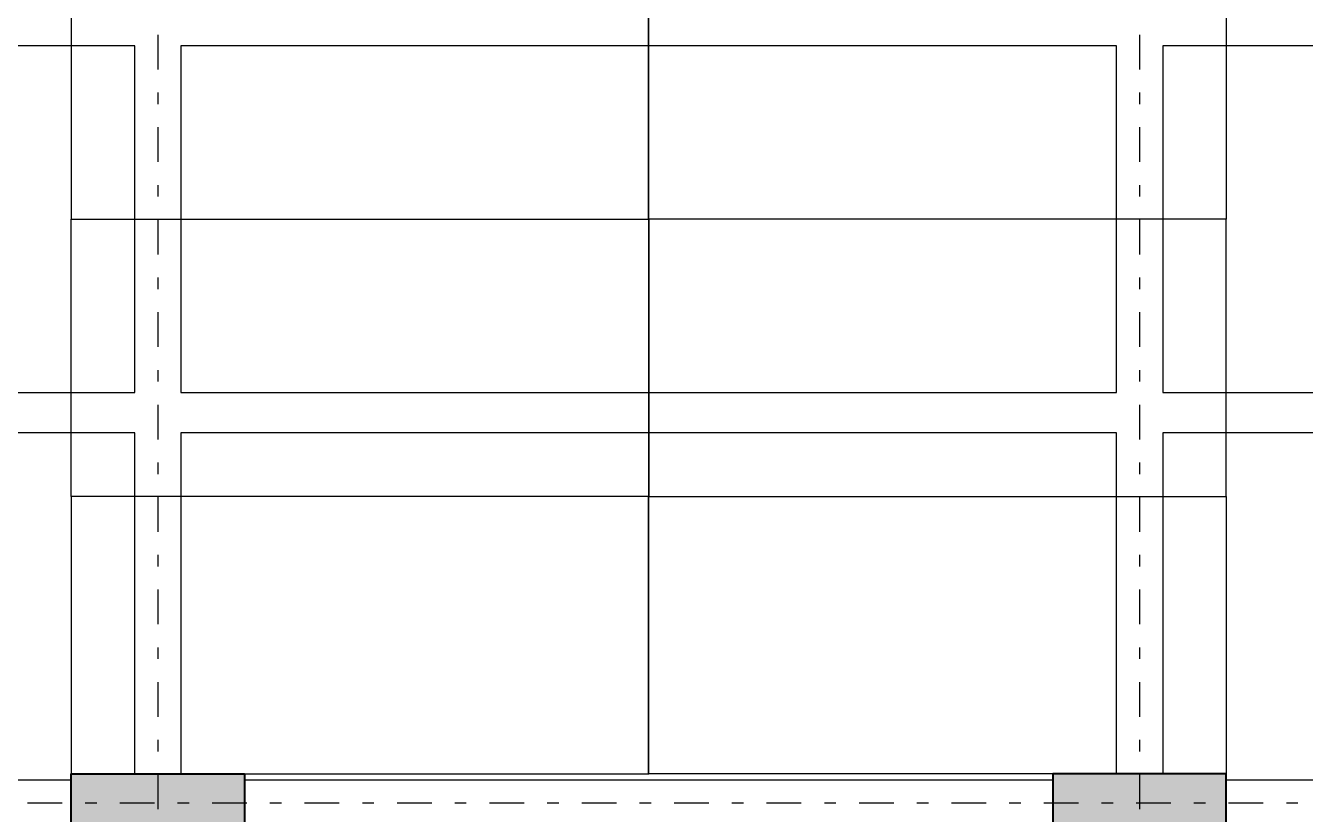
# Model space of a CAD drawing. Header units: millimetres. Extents: x 3781 to 4924, y 1639 to 1721.
# Drawn here: x 4018.93 to 4030.01, y 1676.1 to 1682.93 of the extents above; entities that cross this region are included whole.
import ezdxf

# ---------------------------------------------------------------- set-up
doc = ezdxf.new("R2010")
doc.units = ezdxf.units.MM
for name, pattern in [('CENTER', [0.7, 0.3, -0.2, 0, -0.2]), ('HIDDEN2', [0.1875, 0.125, -0.0625]), ('LLUVIAS', [10, 4, -2, 4])]:
    doc.linetypes.add(name, pattern=pattern)
for name, color, linetype in [('-parquead', 2, 'Continuous'), ('AS_GL DETECCION_PISO 2', 7, 'Continuous'), ('E-P. MACIZA1', 2, 'HIDDEN2'), ('EJE-ESTRUCTURA', 1, 'CENTER'), ('HACHTCOLUMNA', 250, 'Continuous')]:
    doc.layers.add(name, color=color, linetype=linetype)
doc.layers.add('Estructura', color=6, linetype='Continuous', lineweight=40)

# ---------------------------------------------------------------- blocks, each defined once
blk = doc.blocks.new('estructura etapa 3')
at = {"layer": 'HACHTCOLUMNA'}
h = blk.add_hatch(color=256, dxfattribs=at)
h.paths.add_polyline_path([(-91.651, -6658.124), (-91.651, -6657.624), (-92.35, -6657.624), (-92.35, -6658.124)])
h.paths.add_polyline_path([(-49.354, -6658.124), (-49.354, -6657.624), (-50.055, -6657.624), (-50.055, -6658.124)])
h.paths.add_polyline_path([(-56.053, -6658.124), (-56.053, -6657.624), (-56.753, -6657.624), (-56.753, -6658.124)])
h.paths.add_polyline_path([(-76.45, -6659.124), (-76.95, -6659.124), (-76.95, -6657.624), (-76.45, -6657.624)])
h.paths.add_polyline_path([(-83.95, -6659.124), (-84.45, -6659.124), (-84.45, -6657.624), (-83.95, -6657.624)])
h.paths.add_polyline_path([(-60.452, -6659.124), (-60.952, -6659.124), (-60.952, -6657.624), (-60.452, -6657.624)])
h.paths.add_polyline_path([(-67.95, -6659.124), (-68.45, -6659.124), (-68.45, -6657.624), (-67.95, -6657.624)])
h.paths.add_polyline_path([(-91.85, -6668.199), (-91.851, -6667.599), (-92.35, -6667.599), (-92.349, -6668.199)])
h.paths.add_polyline_path([(-49.354, -6668.199), (-49.354, -6667.599), (-49.854, -6667.599), (-49.854, -6668.199)])
h.paths.add_polyline_path([(-56.154, -6668.149), (-56.154, -6667.649), (-56.854, -6667.649), (-56.854, -6668.149)])
h.paths.add_polyline_path([(-59.952, -6667.649), (-59.952, -6668.149), (-61.452, -6668.149), (-61.452, -6667.649)])
h.paths.add_polyline_path([(-75.95, -6667.649), (-75.95, -6668.149), (-77.45, -6668.149), (-77.45, -6667.649)])
h.paths.add_polyline_path([(-68.95, -6667.649), (-68.95, -6668.149), (-67.45, -6668.149), (-67.45, -6667.649)])
h.paths.add_polyline_path([(-84.95, -6667.649), (-84.95, -6668.149), (-83.45, -6668.149), (-83.45, -6667.649)])
h.paths.add_polyline_path([(-91.85, -6676.199), (-91.85, -6675.599), (-92.349, -6675.599), (-92.349, -6676.199)])
h.paths.add_polyline_path([(-49.354, -6676.199), (-49.354, -6675.599), (-49.854, -6675.599), (-49.854, -6676.199)])
h.paths.add_polyline_path([(-56.154, -6676.149), (-56.154, -6675.649), (-56.754, -6675.649), (-56.754, -6676.149)])
h.paths.add_polyline_path([(-59.952, -6675.649), (-59.952, -6676.149), (-61.452, -6676.149), (-61.452, -6675.649)])
h.paths.add_polyline_path([(-75.95, -6675.649), (-75.95, -6676.149), (-77.45, -6676.149), (-77.45, -6675.649)])
h.paths.add_polyline_path([(-68.95, -6675.649), (-68.95, -6676.149), (-67.45, -6676.149), (-67.45, -6675.649)])
h.paths.add_polyline_path([(-84.95, -6675.649), (-84.95, -6676.149), (-83.45, -6676.149), (-83.45, -6675.649)])
h.paths.add_polyline_path([(-91.847, -6686.299), (-91.851, -6685.699), (-92.35, -6685.699), (-92.346, -6686.299)])
h.paths.add_polyline_path([(-49.354, -6686.299), (-49.354, -6685.699), (-49.854, -6685.699), (-49.854, -6686.299)])
h.paths.add_polyline_path([(-56.154, -6686.249), (-56.154, -6685.749), (-56.754, -6685.749), (-56.754, -6686.249)])
h.paths.add_polyline_path([(-59.952, -6685.749), (-59.952, -6686.249), (-61.452, -6686.249), (-61.452, -6685.749)])
h.paths.add_polyline_path([(-75.95, -6685.749), (-75.95, -6686.249), (-77.45, -6686.249), (-77.45, -6685.749)])
h.paths.add_polyline_path([(-68.95, -6685.749), (-68.95, -6686.249), (-67.45, -6686.249), (-67.45, -6685.749)])
h.paths.add_polyline_path([(-84.95, -6685.749), (-84.95, -6686.249), (-83.45, -6686.249), (-83.45, -6685.749)])
h.paths.add_polyline_path([(-49.353, -6694.294), (-49.354, -6693.699), (-49.855, -6693.699), (-49.854, -6694.294)])
h.paths.add_polyline_path([(-56.054, -6694.249), (-56.054, -6693.749), (-56.753, -6693.749), (-56.753, -6694.249)])
h.paths.add_polyline_path([(-91.651, -6694.249), (-91.651, -6693.749), (-92.35, -6693.749), (-92.35, -6694.249)])
h.paths.add_polyline_path([(-59.952, -6693.749), (-59.952, -6694.249), (-61.452, -6694.249), (-61.452, -6693.749)])
h.paths.add_polyline_path([(-75.95, -6693.749), (-75.95, -6694.249), (-77.45, -6694.249), (-77.45, -6693.749)])
h.paths.add_polyline_path([(-68.95, -6693.749), (-68.95, -6694.249), (-67.45, -6694.249), (-67.45, -6693.749)])
h.paths.add_polyline_path([(-84.95, -6693.749), (-84.95, -6694.249), (-83.45, -6694.249), (-83.45, -6693.749)])
h.paths.add_polyline_path([(-49.358, -6703.974), (-49.353, -6703.374), (-49.854, -6703.374), (-49.859, -6703.974)])
h.paths.add_polyline_path([(-56.054, -6703.924), (-56.054, -6703.424), (-56.753, -6703.424), (-56.753, -6703.924)])
h.paths.add_polyline_path([(-67.95, -6704.924), (-67.95, -6703.424), (-68.45, -6703.424), (-68.45, -6704.924)])
h.paths.add_polyline_path([(-91.651, -6703.924), (-91.651, -6703.424), (-92.35, -6703.424), (-92.35, -6703.924)])
h.paths.add_polyline_path([(-61.847, -6703.424), (-60.347, -6703.424), (-60.347, -6703.924), (-61.847, -6703.924)])
h.paths.add_polyline_path([(-83.95, -6704.924), (-83.95, -6703.424), (-84.45, -6703.424), (-84.45, -6704.924)])
h.paths.add_polyline_path([(-76.45, -6704.924), (-76.45, -6703.424), (-76.95, -6703.424), (-76.95, -6704.924)])
h.paths.add_polyline_path([(-49.354, -6711.949), (-49.354, -6711.449), (-50.054, -6711.449), (-50.054, -6711.949)])
h.paths.add_polyline_path([(-55.954, -6711.949), (-55.954, -6711.449), (-56.654, -6711.449), (-56.654, -6711.949)])
h.paths.add_polyline_path([(-91.65, -6711.949), (-91.65, -6711.449), (-92.35, -6711.449), (-92.35, -6711.949)])
h.paths.add_polyline_path([(-60.952, -6711.949), (-60.952, -6709.549), (-60.452, -6709.549), (-60.452, -6711.949)])
h.paths.add_polyline_path([(-68.45, -6709.549), (-68.45, -6711.949), (-67.95, -6711.949), (-67.95, -6709.549)])
h.paths.add_polyline_path([(-76.95, -6709.549), (-76.95, -6711.949), (-76.45, -6711.949), (-76.45, -6709.549)])
h.paths.add_polyline_path([(-83.95, -6709.549), (-83.95, -6711.949), (-84.45, -6711.949), (-84.45, -6709.549)])
at = {"layer": 'EJE-ESTRUCTURA'}
for p, q in [((-76.7, -6655.354), (-76.7, -6714.914)), ((-68.2, -6655.354), (-68.2, -6714.914)), ((-93.028, -6685.999), (-46.502, -6685.999))]:
    blk.add_line(p, q, dxfattribs=at)
at = {"layer": 'Estructura'}
for points in [[(-75.95, -6685.749), (-75.95, -6686.249), (-77.45, -6686.249), (-77.45, -6685.749)], [(-68.95, -6685.749), (-68.95, -6686.249), (-67.45, -6686.249), (-67.45, -6685.749)]]:
    blk.add_lwpolyline(points, close=True, dxfattribs=at)

msp = doc.modelspace()

# ---------------------------------------------------------------- linework, layer by layer
at = {"layer": '-parquead'}
for points in [[(4024.323, 1683.653), (4019.323, 1683.653), (4019.323, 1681.253), (4024.323, 1681.253)], [(4024.322, 1683.653), (4029.322, 1683.653), (4029.322, 1681.253), (4024.322, 1681.253)], [(4024.323, 1678.853), (4019.323, 1678.853), (4019.323, 1681.253), (4024.323, 1681.253)], [(4024.322, 1678.853), (4029.322, 1678.853), (4029.322, 1681.253), (4024.322, 1681.253)], [(4024.323, 1678.853), (4019.323, 1678.853), (4019.323, 1676.453), (4024.323, 1676.453)], [(4024.323, 1678.853), (4019.323, 1678.853), (4019.323, 1676.453), (4024.323, 1676.453)], [(4024.322, 1678.853), (4029.322, 1678.853), (4029.322, 1676.453), (4024.322, 1676.453)], [(4024.322, 1678.853), (4029.322, 1678.853), (4029.322, 1676.453), (4024.322, 1676.453)]]:
    msp.add_lwpolyline(points, close=True, dxfattribs=at)
at = {"layer": 'E-P. MACIZA1', "color": 7, "linetype": 'LLUVIAS', "ltscale": 3, "true_color": 0xffffff}
for points in [[(4019.873, 1682.753), (4012.773, 1682.753), (4012.773, 1679.753), (4019.873, 1679.753)], [(4020.273, 1682.753), (4020.273, 1679.753), (4028.373, 1679.753), (4028.373, 1682.753)], [(4028.773, 1682.753), (4028.773, 1679.753), (4035.87, 1679.753), (4035.87, 1682.753)], [(4019.323, 1676.403), (4019.323, 1676.453), (4019.873, 1676.453), (4019.873, 1679.403), (4012.773, 1679.403), (4012.773, 1676.453), (4013.323, 1676.453), (4013.323, 1676.403)], [(4027.823, 1676.403), (4027.823, 1676.453), (4028.373, 1676.453), (4028.373, 1679.403), (4020.273, 1679.403), (4020.273, 1676.453), (4020.823, 1676.453), (4020.823, 1676.403)], [(4035.32, 1676.403), (4035.32, 1676.453), (4035.87, 1676.453), (4035.87, 1679.403), (4028.773, 1679.403), (4028.773, 1676.453), (4029.323, 1676.453), (4029.323, 1676.403)]]:
    msp.add_lwpolyline(points, close=True, dxfattribs=at)
msp.add_lwpolyline([(4035.87, 1676.453), (4035.87, 1679.403), (4028.773, 1679.403), (4028.773, 1676.453)], dxfattribs=at)

# ---------------------------------------------------------------- block references
at = {"layer": 'AS_GL DETECCION_PISO 2', "color": 5, "linetype": 'Continuous', "lineweight": 50}
msp.add_blockref('estructura etapa 3', (4096.772, 8362.202), dxfattribs=at)

doc.saveas('drawing.dxf')
